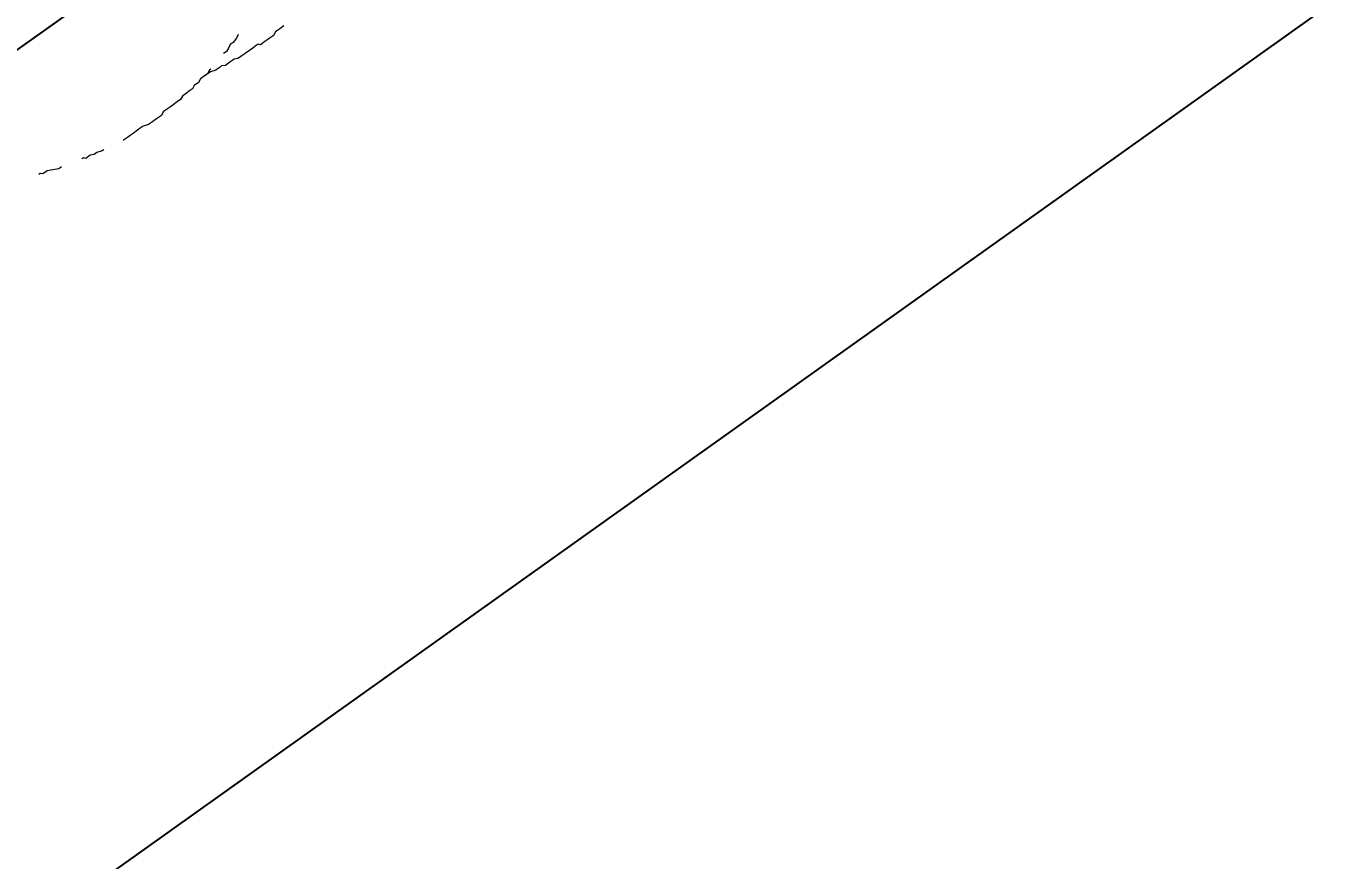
# Model space of a CAD drawing. Header units: feet. Extents: x 2321988 to 2329858, y 6722724 to 6730499.
# Drawn here: x 2326064.705 to 2326065.302, y 6726846.555 to 6726846.938 of the extents above; entities that cross this region are included whole.
import ezdxf

# ---------------------------------------------------------------- set-up
doc = ezdxf.new("R2010")
doc.units = ezdxf.units.FT
doc.header["$MEASUREMENT"] = 0
doc.header["$PDSIZE"] = 5
doc.layers.add('BESS Dimensions', color=3, linetype='Continuous')
doc.layers.add('C-BESS-EQUIPMENT', color=255, linetype='Continuous')
doc.styles.add('TG_DIMS', font='arial.ttf')
doc.dimstyles.new('TG-PROPOSED-ANNO', dxfattribs={"dimtxt": 0.1, "dimasz": 0.1, "dimexe": 0.05, "dimexo": 0.05, "dimgap": 0.02, "dimtad": 0, "dimtih": 1, "dimtoh": 1, "dimdsep": 46, "dimtxsty": 'TG_DIMS', "dimcen": 0, "dimclrd": 256, "dimclre": 256, "dimclrt": 256, "dimaunit": 1, "dimadec": 6, "dimazin": 2, "dimtfac": 1, "dimtofl": 0, "dimtmove": 1, "dimatfit": 3, "dimfxl": 1, "dimtolj": 1, "dimtzin": 0, "dimarcsym": 0})

# ---------------------------------------------------------------- blocks, each defined once
blk = doc.blocks.new('Midpoint Site Plan$0$P1730-01-0001')
at = {"color": 0, "linetype": 'ByBlock', "lineweight": -2}
blk.add_line((-39.37, 34.9978), (-6.806, 34.9978), dxfattribs=at)
blk = doc.blocks.new('Midpoint Site Plan$0$A$C71e53a02')
at = {"lineweight": 9}
for points in [[(13.6426, -3.6397), (13.6426, -3.6397)], [(13.6426, -3.6397), (13.6621, -3.6494), (13.6913, -3.6591), (13.7108, -3.6591), (13.7303, -3.6689), (13.7498, -3.6786), (13.7595, -3.6786), (13.7693, -3.6786)], [(14.8607, -3.6689), (14.8802, -3.6689), (14.8997, -3.6591), (14.9192, -3.6494), (14.9386, -3.6397), (14.9679, -3.6397), (14.9776, -3.6299), (14.9874, -3.6299)], [(13.4087, -3.7468), (13.4185, -3.7468), (13.438, -3.7468), (13.4575, -3.7468), (13.4672, -3.7468), (13.4867, -3.7566), (13.4964, -3.7566), (13.5159, -3.7566), (13.5257, -3.7566), (13.5452, -3.7566), (13.5549, -3.7566), (13.5744, -3.7566), (13.5841, -3.7468), (13.6036, -3.7468), (13.6231, -3.7468), (13.6329, -3.7468), (13.6523, -3.7468), (13.6621, -3.7468), (13.6816, -3.7468), (13.6913, -3.7468), (13.7108, -3.7468), (13.7206, -3.7468), (13.74, -3.7371), (13.7498, -3.7371), (13.7693, -3.7371), (13.779, -3.7371), (13.7985, -3.7371), (13.818, -3.7274), (13.8278, -3.7274), (13.8472, -3.7274), (13.857, -3.7274), (13.8862, -3.7176), (13.9155, -3.7176), (13.9252, -3.7176)], [(13.8765, -3.7079), (13.8862, -3.7079), (13.9057, -3.7176), (13.9349, -3.7176), (13.9544, -3.7176), (13.9739, -3.7274), (14.0032, -3.7274), (14.0226, -3.7371), (14.0421, -3.7371), (14.0714, -3.7371), (14.0909, -3.7371), (14.1103, -3.7468), (14.1396, -3.7468), (14.1591, -3.7468), (14.1786, -3.7468), (14.1981, -3.7468), (14.2273, -3.7468), (14.2468, -3.7566), (14.2663, -3.7566), (14.2955, -3.7566), (14.315, -3.7566), (14.3345, -3.7566), (14.3637, -3.7468), (14.3832, -3.7468), (14.4027, -3.7468), (14.4319, -3.7468), (14.4514, -3.7468), (14.4709, -3.7468), (14.4904, -3.7468), (14.5001, -3.7468)], [(14.6171, -3.7274), (14.6268, -3.7274), (14.6561, -3.7176), (14.6755, -3.7176), (14.695, -3.7079), (14.7243, -3.7079), (14.734, -3.6981), (14.7438, -3.6981)]]:
    blk.add_lwpolyline(points, dxfattribs=at)
blk = doc.blocks.new('*D110')
at = {"layer": 'BESS Dimensions', "lineweight": -2, "transparency": 16777216}
for p, q in [((2325959.34189, 6726878.57879), (2325907.90665, 6726841.93239)), ((2325917.78142, 6726836.6894), (2325957.7158, 6726780.63931)), ((2326007.72205, 6726710.45279), (2325967.78767, 6726766.50288)), ((2326060.88777, 6726736.05358), (2326009.45252, 6726699.40718))]:
    blk.add_line(p, q, dxfattribs=at)
at = {"layer": 'BESS Dimensions', "transparency": 16777216}
for points in [[(2325919.13881, 6726837.65651), (2325916.42404, 6726835.7223), (2325911.9788, 6726844.8337)], [(2326009.07944, 6726711.41989), (2326006.36467, 6726709.48568), (2326013.52467, 6726702.30849)]]:
    blk.add_solid(points, dxfattribs=at)
at = {"layer": 'Defpoints', "color": 0, "transparency": 16777216}
for p in [(2325963.41404, 6726881.48011), (2326064.95991, 6726738.95489), (2326013.52467, 6726702.30849)]:
    blk.add_point(p, dxfattribs=at)
at = {"layer": 'BESS Dimensions', "transparency": 16777216, "insert": (2325962.75174, 6726773.5711), "char_height": 10, "attachment_point": 5, "style": 'TG_DIMS'}
blk.add_mtext("\\A1;175'", dxfattribs=at)

msp = doc.modelspace()

# ---------------------------------------------------------------- wipeouts: each hides what was drawn before it
msp.add_wipeout([(2326064.17456, 6726849.7753), (2326064.71751, 6726850.16214), (2326071.53559, 6726840.59259), (2326070.99264, 6726840.20575)]).dxf.layer = 'C-BESS-EQUIPMENT'

# ---------------------------------------------------------------- next in the draw order: linework, layer by layer
at = {"layer": 'C-BESS-EQUIPMENT'}
msp.add_lwpolyline([(2326063.32233, 6726845.94499), (2326068.61612, 6726849.7167), (2326072.38783, 6726844.4229), (2326067.09403, 6726840.6512)], close=True, dxfattribs=at)

# ---------------------------------------------------------------- next in the draw order: block references
at = {"layer": 'C-BESS-EQUIPMENT', "yscale": 0.08333333333333331, "zscale": 0.08333333333333331}
for name, p, xscale, rotation in [('Midpoint Site Plan$0$P1730-01-0001', (2326067.85508, 6726845.18395), 0.08333333333333331, 35.46898082920265), ('Midpoint Site Plan$0$A$C71e53a02', (2326065.55268, 6726847.84103), -0.08333333333333331, 35.46898082920264)]:
    msp.add_blockref(name, p, dxfattribs=dict(at, xscale=xscale, rotation=rotation))

# ---------------------------------------------------------------- next in the draw order: wipeouts: each hides what was drawn before it
msp.add_wipeout([(2326044.1544, 6726887.54167), (2326077.85795, 6726840.23687), (2326077.40832, 6726839.91652), (2326043.70467, 6726887.22144)]).dxf.layer = 'C-BESS-EQUIPMENT'

# ---------------------------------------------------------------- next in the draw order: wipeouts: each hides what was drawn before it
msp.add_wipeout([(2326040.08225, 6726884.64036), (2326073.7858, 6726837.33556), (2326073.33617, 6726837.01521), (2326039.63253, 6726884.32013)]).dxf.layer = 'C-BESS-EQUIPMENT'

# ---------------------------------------------------------------- next in the draw order: wipeouts: each hides what was drawn before it
msp.add_wipeout([(2326036.0101, 6726881.73905), (2326069.71366, 6726834.43425), (2326069.26402, 6726834.1139), (2326035.56038, 6726881.41882)]).dxf.layer = 'C-BESS-EQUIPMENT'

# ---------------------------------------------------------------- next in the draw order: dimensions: what is measured, and where the dimension line sits
at = {"layer": 'BESS Dimensions'}
dim = msp.add_aligned_dim(p1=(2325963.41404, 6726881.48011), p2=(2326064.95991, 6726738.95489), distance=-63.15491, dimstyle='TG-PROPOSED-ANNO', override={"dimscale": 50, "dimpost": "'"}, dxfattribs=at)
dim.commit()
dim.dimension.update_dxf_attribs({"geometry": '*D110', "text_midpoint": (2325962.75174, 6726773.5711)})

doc.saveas('drawing.dxf')
